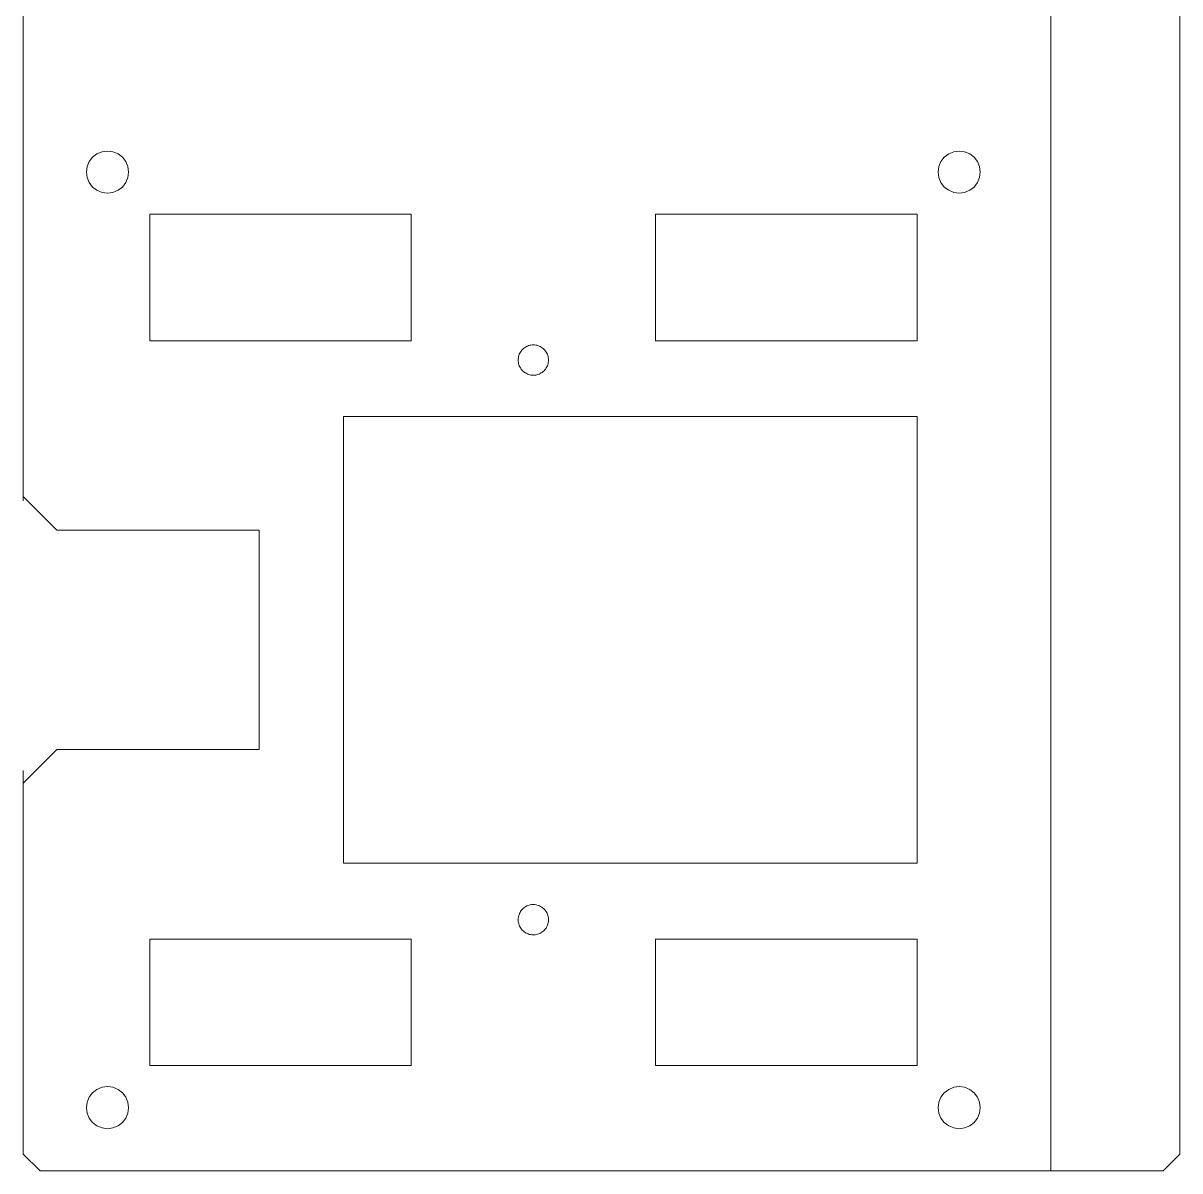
# Model space of a CAD drawing. Header units: millimetres. Extents: x 5 to 3562, y -58 to 420.
# Drawn here: x 2927.8 to 3065, y 17.5 to 153.7 of the extents above; entities that cross this region are included whole.
import ezdxf

# ---------------------------------------------------------------- set-up
doc = ezdxf.new("R2010")
doc.units = ezdxf.units.MM
doc.layers.add('Layer0', color=7, linetype='BYLAYER', lineweight=5, true_color=0xffffff)

msp = doc.modelspace()

# ---------------------------------------------------------------- linework, layer by layer
at = {"layer": 'Layer0', "color": 2, "true_color": 0xffff00}
msp.add_line((3049.72, 387.49), (3049.72, 17.49), dxfattribs=at)
at = {"layer": 'Layer0'}
for p, q in [((3065.01, 277.49), (3065.01, 19.49)), ((2927.84, 97.49), (2927.84, 177.49)), ((2935.67, 137.24), (2935.42, 136.64)), ((2936.07, 137.76), (2935.67, 137.24)), ((2936.59, 138.16), (2936.07, 137.76)), ((2937.19, 138.41), (2936.59, 138.16)), ((2937.84, 138.49), (2937.19, 138.41)), ((2938.48, 138.41), (2937.84, 138.49)), ((2939.09, 138.16), (2938.48, 138.41)), ((2939.6, 137.76), (2939.09, 138.16)), ((2940, 137.24), (2939.6, 137.76)), ((2940.25, 136.64), (2940, 137.24)), ((3036.67, 137.24), (3036.42, 136.64)), ((3037.07, 137.76), (3036.67, 137.24)), ((3037.59, 138.16), (3037.07, 137.76)), ((3038.19, 138.41), (3037.59, 138.16)), ((3038.84, 138.49), (3038.19, 138.41)), ((3039.48, 138.41), (3038.84, 138.49)), ((3040.09, 138.16), (3039.48, 138.41)), ((3040.6, 137.76), (3040.09, 138.16)), ((3041, 137.24), (3040.6, 137.76)), ((3041.25, 136.64), (3041, 137.24)), ((2935.42, 136.64), (2935.34, 135.99)), ((2935.34, 135.99), (2935.42, 135.34)), ((2940.34, 135.99), (2940.25, 136.64)), ((2940.25, 135.34), (2940.34, 135.99)), ((3036.42, 136.64), (3036.34, 135.99)), ((3036.34, 135.99), (3036.42, 135.34)), ((3041.34, 135.99), (3041.25, 136.64)), ((3041.25, 135.34), (3041.34, 135.99)), ((2935.42, 135.34), (2935.67, 134.74)), ((2935.67, 134.74), (2936.07, 134.22)), ((2939.6, 134.22), (2940, 134.74)), ((2940, 134.74), (2940.25, 135.34)), ((3036.42, 135.34), (3036.67, 134.74)), ((3036.67, 134.74), (3037.07, 134.22)), ((3040.6, 134.22), (3041, 134.74)), ((3041, 134.74), (3041.25, 135.34)), ((2936.07, 134.22), (2936.59, 133.83)), ((2936.59, 133.83), (2937.19, 133.58)), ((2937.19, 133.58), (2937.84, 133.49)), ((2937.84, 133.49), (2938.48, 133.58)), ((2938.48, 133.58), (2939.09, 133.83)), ((2939.09, 133.83), (2939.6, 134.22)), ((3037.07, 134.22), (3037.59, 133.83)), ((3037.59, 133.83), (3038.19, 133.58)), ((3038.19, 133.58), (3038.84, 133.49)), ((3038.84, 133.49), (3039.48, 133.58)), ((3039.48, 133.58), (3040.09, 133.83)), ((3040.09, 133.83), (3040.6, 134.22)), ((2942.84, 130.99), (2942.84, 115.99)), ((2973.84, 130.99), (2942.84, 130.99)), ((2973.84, 115.99), (2973.84, 130.99)), ((3033.84, 130.99), (3002.84, 130.99)), ((3002.84, 130.99), (3002.84, 115.99)), ((3033.84, 115.99), (3033.84, 130.99)), ((2942.84, 115.99), (2973.84, 115.99)), ((2987.39, 115.23), (2987.28, 115.15)), ((2987.52, 115.29), (2987.39, 115.23)), ((2987.65, 115.35), (2987.52, 115.29)), ((2987.78, 115.4), (2987.65, 115.35)), ((2987.92, 115.44), (2987.78, 115.4)), ((2988.05, 115.47), (2987.92, 115.44)), ((2988.19, 115.48), (2988.05, 115.47)), ((2988.34, 115.49), (2988.19, 115.48)), ((2988.48, 115.48), (2988.34, 115.49)), ((2988.62, 115.47), (2988.48, 115.48)), ((2988.76, 115.44), (2988.62, 115.47)), ((2988.89, 115.4), (2988.76, 115.44)), ((2989.02, 115.35), (2988.89, 115.4)), ((2989.15, 115.29), (2989.02, 115.35)), ((2989.28, 115.23), (2989.15, 115.29)), ((2989.39, 115.15), (2989.28, 115.23)), ((3002.84, 115.99), (3033.84, 115.99)), ((2986.56, 113.97), (2986.54, 113.83)), ((2986.58, 114.11), (2986.56, 113.97)), ((2986.62, 114.25), (2986.58, 114.11)), ((2986.67, 114.38), (2986.62, 114.25)), ((2986.73, 114.51), (2986.67, 114.38)), ((2986.8, 114.63), (2986.73, 114.51)), ((2986.88, 114.75), (2986.8, 114.63)), ((2986.97, 114.86), (2986.88, 114.75)), ((2987.06, 114.96), (2986.97, 114.86)), ((2987.17, 115.06), (2987.06, 114.96)), ((2987.28, 115.15), (2987.17, 115.06)), ((2989.5, 115.06), (2989.39, 115.15)), ((2989.61, 114.96), (2989.5, 115.06)), ((2989.7, 114.86), (2989.61, 114.96)), ((2989.79, 114.75), (2989.7, 114.86)), ((2989.87, 114.63), (2989.79, 114.75)), ((2989.94, 114.51), (2989.87, 114.63)), ((2990, 114.38), (2989.94, 114.51)), ((2990.05, 114.25), (2990, 114.38)), ((2990.09, 114.11), (2990.05, 114.25)), ((2990.11, 113.97), (2990.09, 114.11)), ((2990.13, 113.83), (2990.11, 113.97)), ((2986.54, 113.83), (2986.54, 113.69)), ((2986.54, 113.69), (2986.54, 113.55)), ((2986.54, 113.55), (2986.56, 113.41)), ((2986.56, 113.41), (2986.58, 113.27)), ((2986.58, 113.27), (2986.62, 113.13)), ((2986.62, 113.13), (2986.67, 113)), ((2986.67, 113), (2986.73, 112.87)), ((2986.73, 112.87), (2986.8, 112.75)), ((2986.8, 112.75), (2986.88, 112.63)), ((2986.88, 112.63), (2986.97, 112.52)), ((2986.97, 112.52), (2987.06, 112.42)), ((2989.61, 112.42), (2989.7, 112.52)), ((2989.7, 112.52), (2989.79, 112.63)), ((2989.79, 112.63), (2989.87, 112.75)), ((2989.87, 112.75), (2989.94, 112.87)), ((2989.94, 112.87), (2990, 113)), ((2990, 113), (2990.05, 113.13)), ((2990.05, 113.13), (2990.09, 113.27)), ((2990.09, 113.27), (2990.11, 113.41)), ((2990.11, 113.41), (2990.13, 113.55)), ((2990.14, 113.69), (2990.13, 113.83)), ((2990.13, 113.55), (2990.14, 113.69)), ((2987.06, 112.42), (2987.17, 112.32)), ((2987.17, 112.32), (2987.28, 112.23)), ((2987.28, 112.23), (2987.39, 112.16)), ((2987.39, 112.16), (2987.52, 112.09)), ((2987.52, 112.09), (2987.65, 112.03)), ((2987.65, 112.03), (2987.78, 111.98)), ((2987.78, 111.98), (2987.92, 111.94)), ((2987.92, 111.94), (2988.05, 111.91)), ((2988.05, 111.91), (2988.19, 111.9)), ((2988.19, 111.9), (2988.34, 111.89)), ((2988.34, 111.89), (2988.48, 111.9)), ((2988.48, 111.9), (2988.62, 111.91)), ((2988.62, 111.91), (2988.76, 111.94)), ((2988.76, 111.94), (2988.89, 111.98)), ((2988.89, 111.98), (2989.02, 112.03)), ((2989.02, 112.03), (2989.15, 112.09)), ((2989.15, 112.09), (2989.28, 112.16)), ((2989.28, 112.16), (2989.39, 112.23)), ((2989.39, 112.23), (2989.5, 112.32)), ((2989.5, 112.32), (2989.61, 112.42)), ((2965.84, 106.99), (3033.84, 106.99)), ((2965.84, 106.99), (2965.84, 53.99)), ((3033.84, 106.99), (3033.84, 53.99)), ((2927.84, 96.99), (2927.84, 97.49)), ((2931.84, 93.49), (2927.84, 97.49)), ((2955.84, 93.49), (2931.84, 93.49)), ((2955.84, 93.49), (2955.84, 67.49)), ((2931.84, 67.49), (2927.84, 63.49)), ((2955.84, 67.49), (2931.84, 67.49)), ((2927.84, 63.49), (2927.84, 64.99)), ((2927.84, 19.49), (2927.84, 63.49)), ((3033.84, 53.99), (2965.84, 53.99)), ((2986.7, 48.03), (2986.64, 47.9)), ((2986.76, 48.16), (2986.7, 48.03)), ((2986.83, 48.28), (2986.76, 48.16)), ((2986.91, 48.4), (2986.83, 48.28)), ((2987.01, 48.5), (2986.91, 48.4)), ((2987.1, 48.6), (2987.01, 48.5)), ((2987.21, 48.7), (2987.1, 48.6)), ((2987.33, 48.78), (2987.21, 48.7)), ((2987.45, 48.85), (2987.33, 48.78)), ((2987.57, 48.92), (2987.45, 48.85)), ((2987.7, 48.97), (2987.57, 48.92)), ((2987.83, 49.02), (2987.7, 48.97)), ((2987.97, 49.05), (2987.83, 49.02)), ((2988.11, 49.08), (2987.97, 49.05)), ((2988.25, 49.09), (2988.11, 49.08)), ((2988.39, 49.09), (2988.25, 49.09)), ((2988.53, 49.08), (2988.39, 49.09)), ((2988.67, 49.06), (2988.53, 49.08)), ((2988.81, 49.03), (2988.67, 49.06)), ((2988.95, 48.98), (2988.81, 49.03)), ((2989.08, 48.93), (2988.95, 48.98)), ((2989.2, 48.87), (2989.08, 48.93)), ((2989.33, 48.79), (2989.2, 48.87)), ((2989.44, 48.71), (2989.33, 48.79)), ((2989.55, 48.62), (2989.44, 48.71)), ((2989.65, 48.52), (2989.55, 48.62)), ((2989.74, 48.41), (2989.65, 48.52)), ((2989.83, 48.3), (2989.74, 48.41)), ((2989.9, 48.18), (2989.83, 48.3)), ((2989.96, 48.06), (2989.9, 48.18)), ((2990.02, 47.92), (2989.96, 48.06)), ((2986.55, 47.49), (2986.54, 47.35)), ((2986.54, 47.35), (2986.54, 47.21)), ((2986.54, 47.21), (2986.55, 47.07)), ((2986.57, 47.63), (2986.55, 47.49)), ((2986.55, 47.07), (2986.57, 46.93)), ((2986.6, 47.77), (2986.57, 47.63)), ((2986.57, 46.93), (2986.61, 46.79)), ((2986.64, 47.9), (2986.6, 47.77)), ((2986.61, 46.79), (2986.65, 46.66)), ((2986.65, 46.66), (2986.71, 46.53)), ((2989.98, 46.55), (2990.03, 46.68)), ((2990.06, 47.79), (2990.02, 47.92)), ((2990.03, 46.68), (2990.07, 46.81)), ((2990.1, 47.65), (2990.06, 47.79)), ((2990.07, 46.81), (2990.1, 46.95)), ((2990.12, 47.51), (2990.1, 47.65)), ((2990.1, 46.95), (2990.12, 47.09)), ((2990.13, 47.37), (2990.12, 47.51)), ((2990.12, 47.09), (2990.13, 47.23)), ((2990.13, 47.23), (2990.13, 47.37)), ((2986.71, 46.53), (2986.77, 46.4)), ((2986.77, 46.4), (2986.85, 46.28)), ((2986.85, 46.28), (2986.93, 46.17)), ((2986.93, 46.17), (2987.02, 46.06)), ((2987.02, 46.06), (2987.12, 45.96)), ((2987.12, 45.96), (2987.23, 45.87)), ((2987.23, 45.87), (2987.35, 45.79)), ((2987.35, 45.79), (2987.47, 45.71)), ((2987.47, 45.71), (2987.59, 45.65)), ((2987.59, 45.65), (2987.72, 45.6)), ((2987.72, 45.6), (2987.86, 45.55)), ((2987.86, 45.55), (2988, 45.52)), ((2988, 45.52), (2988.14, 45.5)), ((2988.14, 45.5), (2988.28, 45.49)), ((2988.28, 45.49), (2988.42, 45.49)), ((2988.42, 45.49), (2988.56, 45.5)), ((2988.56, 45.5), (2988.7, 45.53)), ((2988.7, 45.53), (2988.84, 45.56)), ((2988.84, 45.56), (2988.97, 45.61)), ((2988.97, 45.61), (2989.1, 45.66)), ((2989.1, 45.66), (2989.23, 45.73)), ((2989.23, 45.73), (2989.35, 45.8)), ((2989.35, 45.8), (2989.46, 45.88)), ((2989.46, 45.88), (2989.57, 45.98)), ((2989.57, 45.98), (2989.67, 46.08)), ((2989.67, 46.08), (2989.76, 46.19)), ((2989.76, 46.19), (2989.84, 46.3)), ((2989.84, 46.3), (2989.91, 46.42)), ((2989.91, 46.42), (2989.98, 46.55)), ((2942.84, 44.99), (2942.84, 29.99)), ((2973.84, 44.99), (2942.84, 44.99)), ((2973.84, 29.99), (2973.84, 44.99)), ((3033.84, 44.99), (3002.84, 44.99)), ((3002.84, 44.99), (3002.84, 29.99)), ((3033.84, 29.99), (3033.84, 44.99)), ((2942.84, 29.99), (2973.84, 29.99)), ((3002.84, 29.99), (3033.84, 29.99)), ((2937.84, 27.49), (2937.19, 27.41)), ((2938.48, 27.41), (2937.84, 27.49)), ((3038.84, 27.49), (3038.19, 27.41)), ((3039.48, 27.41), (3038.84, 27.49)), ((2935.67, 26.24), (2935.42, 25.64)), ((2936.07, 26.76), (2935.67, 26.24)), ((2936.59, 27.16), (2936.07, 26.76)), ((2937.19, 27.41), (2936.59, 27.16)), ((2939.09, 27.16), (2938.48, 27.41)), ((2939.6, 26.76), (2939.09, 27.16)), ((2940, 26.24), (2939.6, 26.76)), ((2940.25, 25.64), (2940, 26.24)), ((3036.67, 26.24), (3036.42, 25.64)), ((3037.07, 26.76), (3036.67, 26.24)), ((3037.59, 27.16), (3037.07, 26.76)), ((3038.19, 27.41), (3037.59, 27.16)), ((3040.09, 27.16), (3039.48, 27.41)), ((3040.6, 26.76), (3040.09, 27.16)), ((3041, 26.24), (3040.6, 26.76)), ((3041.25, 25.64), (3041, 26.24)), ((2935.42, 25.64), (2935.34, 24.99)), ((2935.34, 24.99), (2935.42, 24.34)), ((2940.34, 24.99), (2940.25, 25.64)), ((2940.25, 24.34), (2940.34, 24.99)), ((3036.42, 25.64), (3036.34, 24.99)), ((3036.34, 24.99), (3036.42, 24.34)), ((3041.34, 24.99), (3041.25, 25.64)), ((3041.25, 24.34), (3041.34, 24.99)), ((2935.42, 24.34), (2935.67, 23.74)), ((2935.67, 23.74), (2936.07, 23.22)), ((2939.6, 23.22), (2940, 23.74)), ((2940, 23.74), (2940.25, 24.34)), ((3036.42, 24.34), (3036.67, 23.74)), ((3036.67, 23.74), (3037.07, 23.22)), ((3040.6, 23.22), (3041, 23.74)), ((3041, 23.74), (3041.25, 24.34)), ((2936.07, 23.22), (2936.59, 22.83)), ((2936.59, 22.83), (2937.19, 22.58)), ((2937.19, 22.58), (2937.84, 22.49)), ((2937.84, 22.49), (2938.48, 22.58)), ((2938.48, 22.58), (2939.09, 22.83)), ((2939.09, 22.83), (2939.6, 23.22)), ((3037.07, 23.22), (3037.59, 22.83)), ((3037.59, 22.83), (3038.19, 22.58)), ((3038.19, 22.58), (3038.84, 22.49)), ((3038.84, 22.49), (3039.48, 22.58)), ((3039.48, 22.58), (3040.09, 22.83)), ((3040.09, 22.83), (3040.6, 23.22)), ((2927.84, 19.49), (2929.84, 17.49)), ((3063.01, 17.49), (3065.01, 19.49)), ((2929.84, 17.49), (3049.72, 17.49)), ((3049.72, 17.49), (3063.01, 17.49))]:
    msp.add_line(p, q, dxfattribs=at)

doc.saveas('drawing.dxf')
